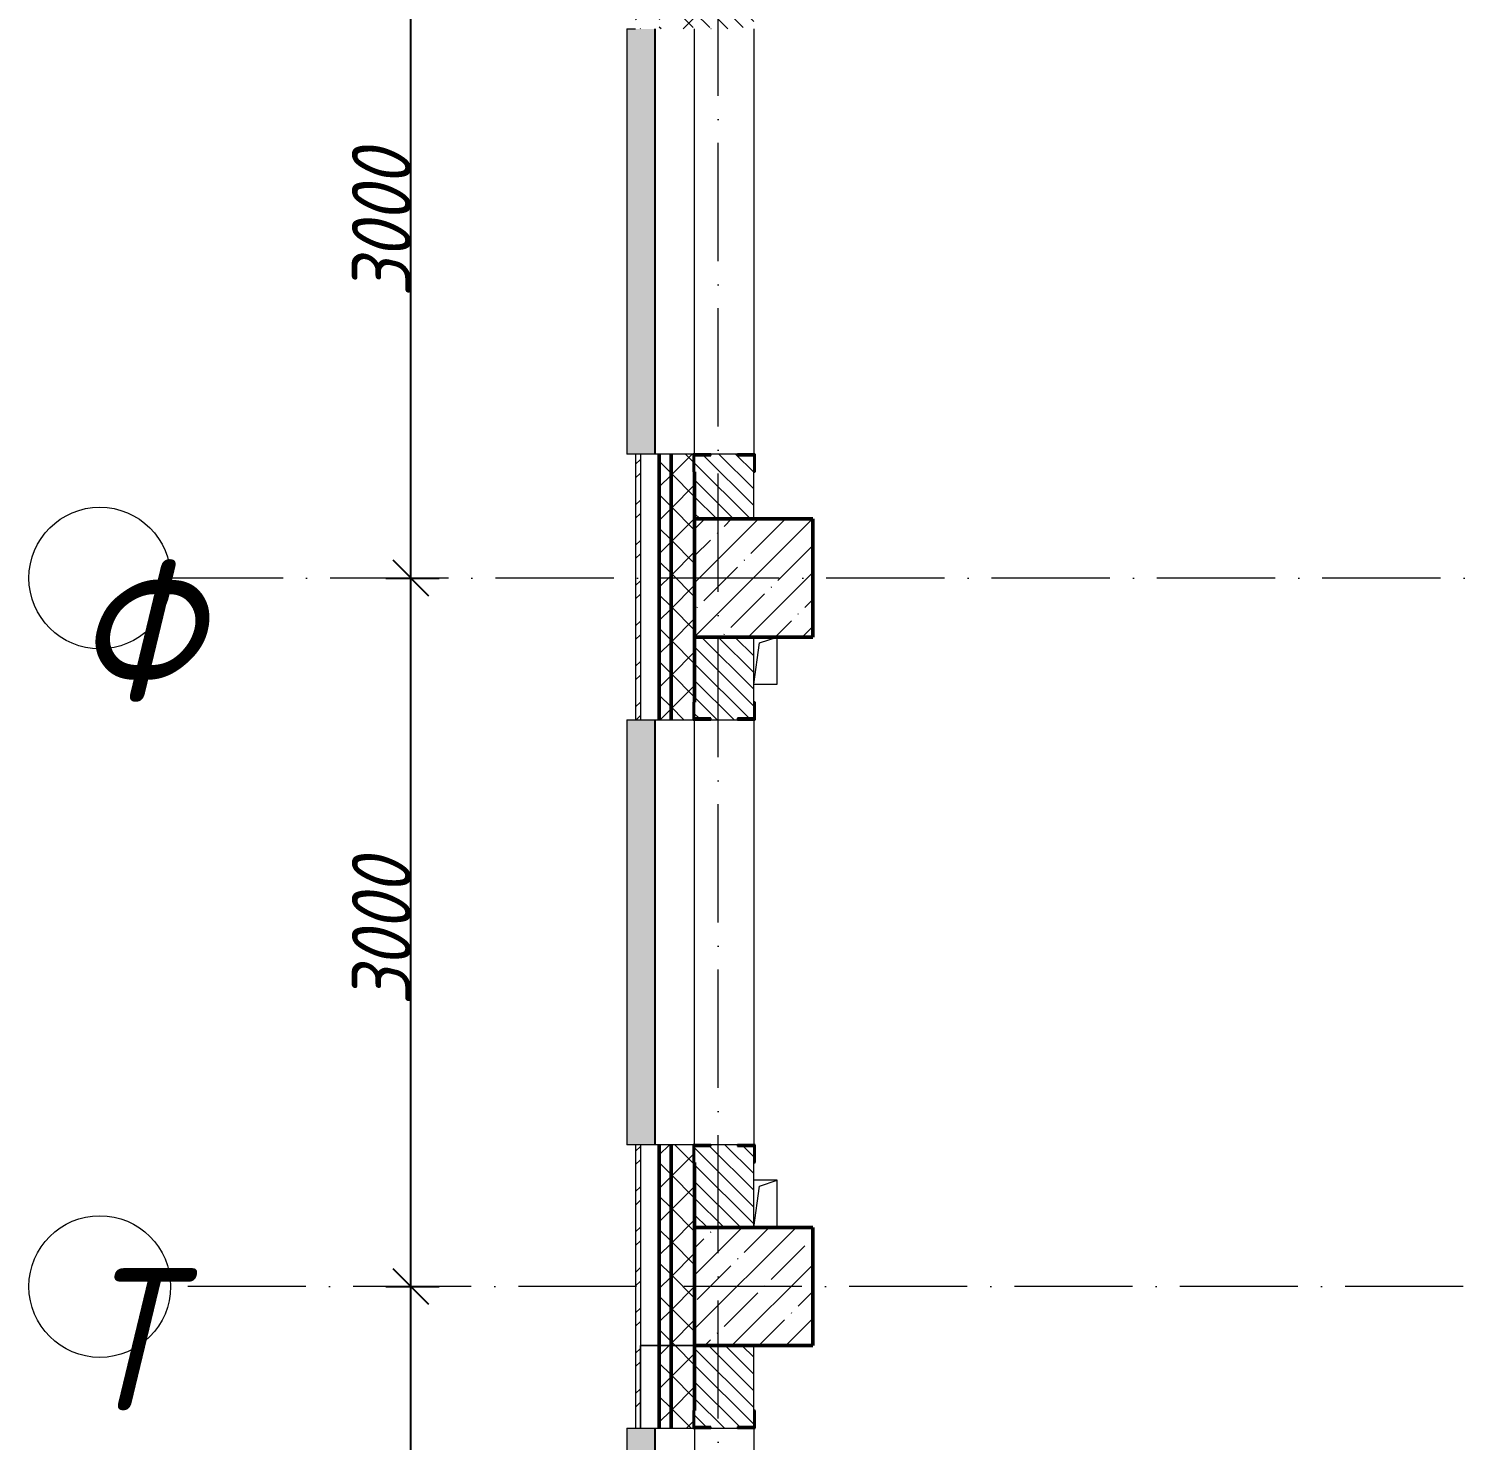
# Model space of a CAD drawing. Header units: millimetres. Extents: x -606178 to 312196, y -19338 to 632709.
# Drawn here: x -145984 to -139856, y 483625 to 489600 of the extents above; entities that cross this region are included whole.
import ezdxf

# ---------------------------------------------------------------- set-up
doc = ezdxf.new("R2010")
doc.units = ezdxf.units.MM
doc.linetypes.add('50_200_ШТРИХ_1Т_ш5_п1_п1_', pattern=[700, 500, -100, 0, -100])
for name, color, linetype, lineweight in [('A-____-____-DIMS', 7, 'Continuous', 9), ('A-GENM-____-MCUT', 7, 'Continuous', 25), ('A-GENM-____-OTLN', 7, 'Continuous', 9), ('A-GENM-____-OTLN-1', 7, 'Continuous', 25), ('A-GLAZ-____-OTLN', 7, 'Continuous', 9), ('A-WALL-____-MCUT-2', 7, 'Continuous', 50), ('A-WALL-____-MCUT-3', 7, 'Continuous', 9), ('A-WALL-____-OTLN', 7, 'Continuous', 9), ('A-WALL-____-PATT-1', 7, 'Continuous', 9), ('A-WALL-FNSH-MCUT-1', 7, 'Continuous', 9), ('S-COLS-____-MCUT', 7, 'Continuous', 50), ('S-COLS-____-OTLN', 7, 'Continuous', 9), ('S-GRID-____-IDEN', 7, 'Continuous', 9), ('S-GRID-____-OTLN-1', 7, '50_200_ШТРИХ_1Т_ш5_п1_п1_', 9)]:
    doc.layers.add(name, color=color, linetype=linetype, lineweight=lineweight)
doc.layers.add('A-GLAZ-____-OTLN-1', color=7, linetype='Continuous', lineweight=9, true_color=0xc0c0c0)
doc.styles.add('ISOCPEUR_I', font='isocpeui.ttf', dxfattribs={"width": 0.9, "height": 2.5})
doc.styles.add('ISOCPEUR_I_9', font='isocpeui.ttf', dxfattribs={"width": 0.9, "height": 250})
doc.dimstyles.new('ISO-2_5_0_9К_БОЛЬШОЙ_ОСИ', dxfattribs={"dimscale": 304.8, "dimtxt": 248.995294, "dimasz": 0.492126, "dimexe": 0.393701, "dimexo": 0, "dimgap": 0, "dimtad": 1, "dimdec": 0, "dimzin": 0, "dimdsep": 46, "dimtxsty": 'ISOCPEUR_I_9', "dimblk1": 'OBLIQUE', "dimblk2": 'OBLIQUE', "dimsah": 1, "dimcen": 0.09, "dimdle": 0.393701, "dimazin": 0, "dimtfac": 1, "dimtdec": 4, "dimtix": 1, "dimtmove": 0, "dimatfit": 3, "dimfxl": 1, "dimtvp": 1, "dimtolj": 1, "dimtzin": 0, "dimarcsym": 2})
pattern_1 = [(135, (-140714.89, 451794.26), (-35.35534, -35.35534), [])]
pattern_2 = [(45, (-140714.89, 451794.26), (-70.71068, 70.71068), []), (135, (-140714.89, 451794.26), (-70.71068, -70.71068), [])]
pattern_3 = [(45, (-140714.89, 451794.26), (-85.5366, 85.5366), []), (45, (-140657.87, 451794.26), (-85.5366, 85.5366), [])]

# ---------------------------------------------------------------- blocks, each defined once
blk = doc.blocks.new('BSC_Колонна _Прямоугольная - 500х500-V41-АР1_План отверстий 3 этажа в осях 1-64_А-ГГ')
at = {"layer": 'S-COLS-____-OTLN'}
h = blk.add_hatch(dxfattribs=at)
h.set_pattern_fill('FP_78', color=256, style=0, pattern_type=2)
h.set_pattern_definition([(45, (2200, -32481.04), (-114.04925, 114.04925), []), (45, (2314.05, -32481.04), (-114.04925, 114.04925), [201.613, -40.323, 3.353, -36.97])])
h.paths.add_polyline_path([(-250, -250), (250, -250), (250, 250), (-250, 250), (-250, 74.1)], flags=0)
at = {"layer": 'S-COLS-____-MCUT'}
for p, q in [((250, 250), (-250, 250)), ((-250, 250), (-250, -250)), ((250, -250), (250, 250)), ((-250, -250), (250, -250))]:
    blk.add_line(p, q, dxfattribs=at)
blk = doc.blocks.new('BSC_Колонна _Прямоугольная - 500х500-V53-АР1_План отверстий 3 этажа в осях 1-64_А-ГГ')
at = {"layer": 'S-COLS-____-OTLN'}
h = blk.add_hatch(dxfattribs=at)
h.set_pattern_fill('FP_90', color=256, style=0, pattern_type=2)
h.set_pattern_definition([(45, (2200, -35481.04), (-114.04925, 114.04925), []), (45, (2314.05, -35481.04), (-114.04925, 114.04925), [201.613, -40.323, 3.353, -36.97])])
h.paths.add_polyline_path([(-250, -250), (250, -250), (250, 250), (-250, 250)], flags=0)
at = {"layer": 'S-COLS-____-MCUT'}
for p, q in [((250, 250), (-250, 250)), ((-250, 250), (-250, -250)), ((250, -250), (250, 250)), ((-250, -250), (250, -250))]:
    blk.add_line(p, q, dxfattribs=at)
blk = doc.blocks.new('Фахверк_СКБ_Уголок - 250_2700-27497298-АР1_План отверстий 3 этажа в осях 1-64_А-ГГ')
at = {"layer": 'A-GENM-____-MCUT'}
for p, q in [((200, 181), (125, 181)), ((125, 181), (125, 106)), ((131, 106), (131, 175)), ((131, 175), (200, 175)), ((200, 175), (200, 181)), ((125, 106), (131, 106)), ((131, -6), (125, -6)), ((125, -6), (125, -81)), ((131, -75), (131, -6)), ((125, -81), (200, -81)), ((200, -75), (131, -75)), ((200, -81), (200, -75))]:
    blk.add_line(p, q, dxfattribs=at)
blk = doc.blocks.new('AR_Отверстие прямоугольное _в плите_ - AR_Отверстие прямоугольное _в плите_-V174-АР1_План отверстий 3 этажа в осях 1-64_А-ГГ')
at = {"layer": 'A-GENM-____-OTLN'}
for p, q in [((-50, -100), (-25, 75)), ((-25, 75), (50, 100)), ((50, -100), (50, 100)), ((-50, -100), (50, -100))]:
    blk.add_line(p, q, dxfattribs=at)
blk = doc.blocks.new('AR_Отверстие прямоугольное _в плите_ - AR_Отверстие прямоугольное _в плите_-V175-АР1_План отверстий 3 этажа в осях 1-64_А-ГГ')
at = {"layer": 'A-GENM-____-OTLN'}
for p, q in [((50, 100), (-50, 100)), ((-50, -100), (-25, 75)), ((-25, 75), (50, 100)), ((50, -100), (50, 100))]:
    blk.add_line(p, q, dxfattribs=at)
blk = doc.blocks.new('Отлив_СКБ - Отлив витража_120_НВФ-V216-АР1_План отверстий 3 этажа в осях 1-64_А-ГГ')
at = {"layer": 'A-GLAZ-____-OTLN-1'}
for points in [[(0, 2), (1800, 2), (1800, 120), (0, 120), (0, 63)], [(0, 0), (1800, 0), (1800, 2), (0, 2)]]:
    blk.add_hatch(color=256, dxfattribs=at).paths.add_polyline_path(points, flags=0)
at = {"layer": 'A-GLAZ-____-OTLN'}
for p, q in [((0, 83), (0, 120)), ((1800, 120), (0, 120)), ((1800, 120), (1800, 83)), ((0, 2), (1800, 2)), ((1800, 0), (0, 0))]:
    blk.add_line(p, q, dxfattribs=at)
blk = doc.blocks.new('Ось сетки - Круг_Ø6_00__ISO-2_5_0_9K_-25732049-АР1_План отверстий 1 этажа в осях 1-64_А-ГГ')
at = {"layer": 'S-GRID-____-IDEN'}
blk.add_circle((0, 0), 3, dxfattribs=at)
blk = doc.blocks.new('_Oblique')
at = {"color": 0, "linetype": 'ByBlock', "lineweight": -2}
blk.add_line((-0.5, -0.5), (0.5, 0.5), dxfattribs=at)
blk = doc.blocks.new('*D5048')
at = {"layer": 'A-____-____-DIMS', "color": 0, "lineweight": -2, "transparency": 16777216}
for p, q in [((-144366.3, 478155.3), (-144366.3, 484395.3)), ((-144472.4, 484275.3), (-144246.3, 484275.3)), ((-144472.4, 478275.3), (-144246.3, 478275.3))]:
    blk.add_line(p, q, dxfattribs=at)
at = {"layer": 'Defpoints', "color": 0, "transparency": 16777216}
for p in [(-144472.4, 484275.3), (-144366.3, 484275.3), (-144472.4, 478275.3)]:
    blk.add_point(p, dxfattribs=at)
at = {"layer": 'A-____-____-DIMS', "color": 0, "lineweight": -2, "transparency": 16777216, "xscale": 150, "yscale": 150, "zscale": 150}
for p, rotation in [((-144366.3, 484275.3), 90), ((-144366.3, 478275.3), 270)]:
    blk.add_blockref('_Oblique', p, dxfattribs=dict(at, rotation=rotation))
at = {"layer": 'A-____-____-DIMS', "color": 0, "transparency": 16777216, "insert": (-144491.3, 481275.3), "char_height": 250, "width": 758.478, "attachment_point": 5, "rotation": 90, "style": 'ISOCPEUR_I_9'}
blk.add_mtext('\\A1;6000', dxfattribs=at)
blk = doc.blocks.new('*D5049')
at = {"layer": 'A-____-____-DIMS', "color": 0, "lineweight": -2, "transparency": 16777216}
for p, q in [((-144366.3, 484155.3), (-144366.3, 487395.3)), ((-144472.4, 487275.3), (-144246.3, 487275.3)), ((-144472.4, 484275.3), (-144246.3, 484275.3))]:
    blk.add_line(p, q, dxfattribs=at)
at = {"layer": 'Defpoints', "color": 0, "transparency": 16777216}
for p in [(-144472.4, 487275.3), (-144366.3, 487275.3), (-144472.4, 484275.3)]:
    blk.add_point(p, dxfattribs=at)
at = {"layer": 'A-____-____-DIMS', "color": 0, "lineweight": -2, "transparency": 16777216, "xscale": 150, "yscale": 150, "zscale": 150}
for p, rotation in [((-144366.3, 487275.3), 90), ((-144366.3, 484275.3), 270)]:
    blk.add_blockref('_Oblique', p, dxfattribs=dict(at, rotation=rotation))
at = {"layer": 'A-____-____-DIMS', "color": 0, "transparency": 16777216, "insert": (-144491.3, 485775.3), "char_height": 250, "width": 758.478, "attachment_point": 5, "rotation": 90, "style": 'ISOCPEUR_I_9'}
blk.add_mtext('\\A1;3000', dxfattribs=at)
blk = doc.blocks.new('*D5050')
at = {"layer": 'A-____-____-DIMS', "color": 0, "lineweight": -2, "transparency": 16777216}
for p, q in [((-144366.3, 487155.3), (-144366.3, 490395.3)), ((-144472.4, 490275.3), (-144246.3, 490275.3)), ((-144472.4, 487275.3), (-144246.3, 487275.3))]:
    blk.add_line(p, q, dxfattribs=at)
at = {"layer": 'Defpoints', "color": 0, "transparency": 16777216}
for p in [(-144472.4, 490275.3), (-144366.3, 490275.3), (-144472.4, 487275.3)]:
    blk.add_point(p, dxfattribs=at)
at = {"layer": 'A-____-____-DIMS', "color": 0, "lineweight": -2, "transparency": 16777216, "xscale": 150, "yscale": 150, "zscale": 150}
for p, rotation in [((-144366.3, 490275.3), 90), ((-144366.3, 487275.3), 270)]:
    blk.add_blockref('_Oblique', p, dxfattribs=dict(at, rotation=rotation))
at = {"layer": 'A-____-____-DIMS', "color": 0, "transparency": 16777216, "insert": (-144491.3, 488775.3), "char_height": 250, "width": 758.478, "attachment_point": 5, "rotation": 90, "style": 'ISOCPEUR_I_9'}
blk.add_mtext('\\A1;3000', dxfattribs=at)

msp = doc.modelspace()

# ---------------------------------------------------------------- hatches: boundary and pattern name
at = {"layer": 'A-WALL-____-PATT-1'}
h = msp.add_hatch(dxfattribs=at)
h.set_pattern_fill('FP_3', color=256, style=0, pattern_type=2)
h.set_pattern_definition(pattern_3)
h.paths.add_polyline_path([(-143394.891, 483855.3011), (-143394.891, 484875.3011), (-143414.891, 484875.3011), (-143414.891, 483855.3011)], flags=0)
h.paths.add_polyline_path([(-143414.891, 486675.3011), (-143394.891, 486675.3011), (-143394.891, 487800.3011), (-143414.891, 487800.3011), (-143414.891, 486929.5275)], flags=0)
h.paths.add_polyline_path([(-143394.891, 489600.3011), (-143394.891, 490725.3011), (-143414.891, 490725.3011), (-143414.891, 489600.3011)], flags=0)
h.paths.add_polyline_path([(-143394.891, 492525.3011), (-143394.891, 493725.3011), (-143414.891, 493725.3011), (-143414.891, 492525.3011)], flags=0)
h.paths.add_polyline_path([(-143394.891, 495525.3011), (-143394.891, 496725.3011), (-143414.891, 496725.3011), (-143414.891, 495525.3011)], flags=0)
h.paths.add_polyline_path([(-143394.891, 498525.3011), (-143394.891, 499775.3011), (-143414.891, 499775.3011), (-143414.891, 498525.3011)], flags=0)
h = msp.add_hatch(dxfattribs=at)
h.set_pattern_fill('FP_1', color=256, style=0, pattern_type=2)
h.set_pattern_definition(pattern_2)
h.paths.add_polyline_path([(-143264.891, 484025.3011), (-143264.891, 484875.3011), (-143314.891, 484875.3011), (-143314.891, 484025.3011)], flags=0)
h.paths.add_polyline_path([(-143314.891, 486675.3011), (-143264.891, 486675.3011), (-143264.891, 487800.3011), (-143314.891, 487800.3011), (-143314.891, 486929.5275)], flags=0)
h.paths.add_polyline_path([(-143264.891, 489600.3011), (-143264.891, 490725.3011), (-143314.891, 490725.3011), (-143314.891, 489600.3011)], flags=0)
h.paths.add_polyline_path([(-143314.891, 492525.3011), (-143264.891, 492525.3011), (-143264.891, 493725.3011), (-143314.891, 493725.3011)], flags=0)
h.paths.add_polyline_path([(-143264.891, 495525.3011), (-143264.891, 496725.3011), (-143314.891, 496725.3011), (-143314.891, 495525.3011)], flags=0)
h.paths.add_polyline_path([(-143264.891, 498525.3011), (-143264.891, 499675.3011), (-143314.891, 499675.3011), (-143314.891, 498525.3011)], flags=0)
h = msp.add_hatch(dxfattribs=at)
h.set_pattern_fill('FP_1', color=256, style=0, pattern_type=2)
h.set_pattern_definition(pattern_2)
h.paths.add_polyline_path([(-143164.891, 484025.3011), (-143164.891, 484800.3011), (-143170.891, 484800.3011), (-143170.891, 484875.3011), (-143264.891, 484875.3011), (-143264.891, 484025.3011)], flags=0)
h.paths.add_polyline_path([(-143264.891, 486675.3011), (-143170.891, 486675.3011), (-143170.891, 486750.3011), (-143164.891, 486750.3011), (-143164.891, 487725.3011), (-143170.891, 487725.3011), (-143170.891, 487800.3011), (-143264.891, 487800.3011), (-143264.891, 486929.5275)], flags=0)
h.paths.add_polyline_path([(-143264.891, 489600.3011), (-143170.891, 489600.3011), (-143170.891, 489675.3011), (-143164.891, 489675.3011), (-143164.891, 490650.3011), (-143170.891, 490650.3011), (-143170.891, 490725.3011), (-143264.891, 490725.3011), (-143264.891, 489606.3011)], flags=0)
h.paths.add_polyline_path([(-143264.891, 492525.3011), (-143170.891, 492525.3011), (-143170.891, 492600.3011), (-143164.891, 492600.3011), (-143164.891, 493650.3011), (-143170.891, 493650.3011), (-143170.891, 493725.3011), (-143264.891, 493725.3011), (-143264.891, 492531.3011)], flags=0)
h.paths.add_polyline_path([(-143264.891, 495525.3011), (-143164.891, 495525.3011), (-143164.891, 496650.3011), (-143170.891, 496650.3011), (-143170.891, 496725.3011), (-143264.891, 496725.3011), (-143264.891, 495529.8312)], flags=0)
h.paths.add_polyline_path([(-143264.891, 498525.3011), (-143170.891, 498525.3011), (-143170.891, 498600.3011), (-143164.891, 498600.3011), (-143164.891, 499625.3011), (-143264.891, 499625.3011), (-143264.891, 498969.9528)], flags=0)
h = msp.add_hatch(dxfattribs=at)
h.set_pattern_fill('FP_6', color=256, style=0, pattern_type=2)
h.set_pattern_definition(pattern_1)
h.paths.add_polyline_path([(-143164.5755, 487525.3011), (-142914.891, 487525.3011), (-142914.891, 487794.3011), (-142983.891, 487794.3011), (-142983.891, 487800.3011), (-143095.891, 487800.3011), (-143095.891, 487794.3011), (-143164.891, 487794.3011), (-143164.891, 487525.3011)], flags=0)
h.paths.add_polyline_path([(-142983.891, 489600.3011), (-142983.891, 489606.3011), (-142914.891, 489606.3011), (-142914.891, 490024.9536), (-143164.891, 490024.9536), (-143164.891, 489606.3011), (-143095.891, 489606.3011), (-143095.891, 489600.3011)], flags=0)
h = msp.add_hatch(dxfattribs=at)
h.set_pattern_fill('FP_6', color=256, style=0, pattern_type=2)
h.set_pattern_definition(pattern_1)
h.paths.add_polyline_path([(-143164.891, 484525.3011), (-142914.891, 484525.3011), (-142914.891, 484869.3011), (-142983.891, 484869.3011), (-142983.891, 484875.3011), (-143095.891, 484875.3011), (-143095.891, 484869.3011), (-143164.891, 484869.3011), (-143164.891, 484619.3011)], flags=0)
h.paths.add_polyline_path([(-142983.891, 486675.3011), (-142983.891, 486681.3011), (-142914.891, 486681.3011), (-142914.891, 487025.3011), (-143164.891, 487025.3011), (-143164.891, 486681.3011), (-143095.891, 486681.3011), (-143095.891, 486675.3011)], flags=0)
h = msp.add_hatch(dxfattribs=at)
h.set_pattern_fill('FP_1', color=256, style=0, pattern_type=2)
h.set_pattern_definition(pattern_2)
h.paths.add_polyline_path([(-143264.891, 480675.3011), (-143264.891, 481875.3011), (-143314.891, 481875.3011), (-143314.891, 480675.3011)], flags=0)
h.paths.add_polyline_path([(-143314.891, 483675.3011), (-143264.891, 483675.3011), (-143264.891, 484025.3011), (-143314.891, 484025.3011)], flags=0)
h = msp.add_hatch(dxfattribs=at)
h.set_pattern_fill('FP_1', color=256, style=0, pattern_type=2)
h.set_pattern_definition(pattern_2)
h.paths.add_polyline_path([(-143264.891, 480675.3011), (-143170.891, 480675.3011), (-143170.891, 480750.3011), (-143164.891, 480750.3011), (-143164.891, 481800.3011), (-143170.891, 481800.3011), (-143170.891, 481875.3011), (-143264.891, 481875.3011), (-143264.891, 480681.3011)], flags=0)
h.paths.add_polyline_path([(-143264.891, 483675.3011), (-143170.891, 483675.3011), (-143170.891, 483750.3011), (-143164.891, 483750.3011), (-143164.891, 484025.3011), (-143264.891, 484025.3011), (-143264.891, 483681.3011)], flags=0)
h = msp.add_hatch(dxfattribs=at)
h.set_pattern_fill('FP_6', color=256, style=0, pattern_type=2)
h.set_pattern_definition(pattern_1)
h.paths.add_polyline_path([(-142983.891, 475525.3011), (-142914.891, 475525.3011), (-142914.891, 475869.3011), (-142983.891, 475869.3011), (-142983.891, 475875.3011), (-143095.891, 475875.3011), (-143095.891, 475869.3011), (-143164.891, 475869.3011), (-143164.891, 475525.3011), (-143095.891, 475525.3011)], flags=0)
h.paths.add_polyline_path([(-142983.891, 480675.3011), (-142983.891, 480681.3011), (-142914.891, 480681.3011), (-142914.891, 481869.3011), (-142983.891, 481869.3011), (-142983.891, 481875.3011), (-143095.891, 481875.3011), (-143095.891, 481869.3011), (-143164.891, 481869.3011), (-143164.891, 480681.3011), (-143095.891, 480681.3011), (-143095.891, 480675.3011)], flags=0)
h.paths.add_polyline_path([(-142983.891, 483675.3011), (-142983.891, 483681.3011), (-142914.891, 483681.3011), (-142914.891, 484025.3011), (-143164.891, 484025.3011), (-143164.891, 483681.3011), (-143095.891, 483681.3011), (-143095.891, 483675.3011)], flags=0)
h = msp.add_hatch(dxfattribs=at)
h.set_pattern_fill('FP_3', color=256, style=0, pattern_type=2)
h.set_pattern_definition(pattern_3)
h.paths.add_polyline_path([(-143414.891, 480675.3011), (-143394.891, 480675.3011), (-143394.891, 481875.3011), (-143414.891, 481875.3011)], flags=0)
h.paths.add_polyline_path([(-143394.891, 483675.3011), (-143394.891, 483855.3011), (-143414.891, 483855.3011), (-143414.891, 483675.3011)], flags=0)

# ---------------------------------------------------------------- linework, layer by layer
at = {"layer": 'A-WALL-____-MCUT-2'}
for p, q in [((-143314.891, 486675.3011), (-143314.891, 487800.3011)), ((-143264.891, 486675.3011), (-143264.891, 487800.3011)), ((-143164.891, 487725.3011), (-143164.891, 487525.3011)), ((-143164.891, 487025.3011), (-143164.891, 486750.3011)), ((-143314.891, 484025.3011), (-143314.891, 484875.3011)), ((-143264.891, 484025.3011), (-143264.891, 484875.3011)), ((-143164.891, 484800.3011), (-143164.891, 484525.3011)), ((-143314.891, 483675.3011), (-143314.891, 484025.3011)), ((-143264.891, 483675.3011), (-143264.891, 484025.3011)), ((-143164.891, 484025.3011), (-143164.891, 483750.3011)), ((-143164.891, 483750.3011), (-143164.891, 484025.3011))]:
    msp.add_line(p, q, dxfattribs=at)
at = {"layer": 'A-WALL-____-MCUT-3'}
for p, q in [((-143170.891, 487800.3011), (-143394.891, 487800.3011)), ((-143394.891, 487800.3011), (-143394.891, 486675.3011)), ((-142983.891, 487800.3011), (-143095.891, 487800.3011)), ((-142914.891, 487525.3011), (-142914.891, 487725.3011)), ((-142914.891, 486750.3011), (-142914.891, 487025.3011)), ((-143394.891, 486675.3011), (-143170.891, 486675.3011)), ((-143095.891, 486675.3011), (-142983.891, 486675.3011)), ((-143170.891, 484875.3011), (-143394.891, 484875.3011)), ((-143394.891, 484875.3011), (-143394.891, 484025.3011)), ((-142983.891, 484875.3011), (-143095.891, 484875.3011)), ((-142914.891, 484525.3011), (-142914.891, 484800.3011)), ((-143394.891, 484025.3011), (-143164.891, 484025.3011)), ((-143164.891, 484025.3011), (-143394.891, 484025.3011)), ((-143394.891, 484025.3011), (-143394.891, 483675.3011)), ((-142914.891, 483750.3011), (-142914.891, 484025.3011)), ((-143394.891, 483675.3011), (-143394.891, 483855.3011)), ((-143394.891, 483675.3011), (-143170.891, 483675.3011)), ((-143095.891, 483675.3011), (-142983.891, 483675.3011))]:
    msp.add_line(p, q, dxfattribs=at)
at = {"layer": 'A-WALL-____-OTLN'}
for p, q in [((-143164.891, 487800.3011), (-143164.891, 489600.3011)), ((-142914.891, 489600.3011), (-142914.891, 487800.3011)), ((-143164.891, 484875.3011), (-143164.891, 486675.3011)), ((-142914.891, 486675.3011), (-142914.891, 484875.3011)), ((-143164.891, 483675.3011), (-143164.891, 481875.3011)), ((-142914.891, 483675.3011), (-142914.891, 481875.3011))]:
    msp.add_line(p, q, dxfattribs=at)
at = {"layer": 'A-WALL-FNSH-MCUT-1'}
for p, q in [((-143414.891, 487800.3011), (-143414.891, 486675.3011)), ((-143394.891, 487800.3011), (-143414.891, 487800.3011)), ((-143414.891, 486675.3011), (-143394.891, 486675.3011)), ((-143414.891, 484875.3011), (-143414.891, 483855.3011)), ((-143394.891, 484875.3011), (-143414.891, 484875.3011)), ((-143394.891, 483855.3011), (-143394.891, 484025.3011)), ((-143414.891, 483855.3011), (-143414.891, 483675.3011)), ((-143414.891, 483675.3011), (-143394.891, 483675.3011))]:
    msp.add_line(p, q, dxfattribs=at)
at = {"layer": 'S-GRID-____-OTLN-1'}
for p, q in [((-143064.891, 447311.6528), (-143064.891, 501675.2188)), ((-134406.4051, 487275.3011), (-145383.6612, 487275.3011)), ((-114007.1518, 484275.3011), (-145383.6612, 484275.3011))]:
    msp.add_line(p, q, dxfattribs=at)

# ---------------------------------------------------------------- block references
at = {"layer": 'A-GENM-____-OTLN'}
for name, p in [('AR_Отверстие прямоугольное _в плите_ - AR_Отверстие прямоугольное _в плите_-V174-АР1_План отверстий 3 этажа в осях 1-64_А-ГГ', (-142864.891, 486925.3011)), ('AR_Отверстие прямоугольное _в плите_ - AR_Отверстие прямоугольное _в плите_-V175-АР1_План отверстий 3 этажа в осях 1-64_А-ГГ', (-142864.891, 484625.3011))]:
    msp.add_blockref(name, p, dxfattribs=at)
at = {"layer": 'A-GENM-____-OTLN-1'}
for p, rotation in [((-143089.891, 487925.3011), 269.9999999999999), ((-142989.891, 486550.3011), 89.99999999999991), ((-143089.891, 485000.3011), 269.9999999999999), ((-142989.891, 483550.3011), 89.99999999999991)]:
    msp.add_blockref('Фахверк_СКБ_Уголок - 250_2700-27497298-АР1_План отверстий 3 этажа в осях 1-64_А-ГГ', p, dxfattribs=dict(at, rotation=rotation))
at = {"layer": 'A-GLAZ-____-OTLN', "rotation": 90}
for p in [(-143331.891, 487800.3011), (-143331.891, 484875.3011), (-143331.891, 481875.3011)]:
    msp.add_blockref('Отлив_СКБ - Отлив витража_120_НВФ-V216-АР1_План отверстий 3 этажа в осях 1-64_А-ГГ', p, dxfattribs=at)
at = {"layer": 'S-COLS-____-OTLN'}
for name, p in [('BSC_Колонна _Прямоугольная - 500х500-V53-АР1_План отверстий 3 этажа в осях 1-64_А-ГГ', (-142914.891, 487275.3011)), ('BSC_Колонна _Прямоугольная - 500х500-V41-АР1_План отверстий 3 этажа в осях 1-64_А-ГГ', (-142914.891, 484275.3011))]:
    msp.add_blockref(name, p, dxfattribs=at)
at = {"layer": 'S-GRID-____-IDEN', "xscale": 99.99999999999993, "yscale": 99.99999999999993, "zscale": 99.99999999999993, "rotation": 89.9999999999998}
for p in [(-145683.6612, 487275.3011), (-145683.6612, 484275.3011)]:
    msp.add_blockref('Ось сетки - Круг_Ø6_00__ISO-2_5_0_9K_-25732049-АР1_План отверстий 1 этажа в осях 1-64_А-ГГ', p, dxfattribs=at)

# ---------------------------------------------------------------- texts
at = {"layer": 'S-GRID-____-IDEN', "char_height": 600, "attachment_point": 1, "style": 'ISOCPEUR_I'}
for s, insert, width in [('\\fISOCPEUR|b0|i1|c204|p34|;\\W.9;Ф', (-145800.3316, 487351.377), 281.392312), ('\\fISOCPEUR|b0|i1|c204|p34|;\\W.9;Т', (-145776.4816, 484351.377), 223.670812)]:
    msp.add_mtext(s, dxfattribs=dict(at, insert=insert, width=width))

# ---------------------------------------------------------------- dimensions: what is measured, and where the dimension line sits
at = {"layer": 'A-____-____-DIMS'}
for base, p1, p2, override, picture, middle in [((-144366.2866, 490275.3011), (-144472.3526, 487275.3011), (-144472.3526, 490275.3011), {"dimpost": '<>', "dimfxl": 3000}, '*D5050', (-144491.2866, 488775.3011)), ((-144366.2866, 487275.3011), (-144472.3526, 484275.3011), (-144472.3526, 487275.3011), {"dimpost": '<>', "dimfxl": 3000}, '*D5049', (-144491.2866, 485775.3011)), ((-144366.2866, 484275.3011), (-144472.3526, 478275.3011), (-144472.3526, 484275.3011), {"dimpost": '<>', "dimfxl": 6000}, '*D5048', (-144491.2866, 481275.3011))]:
    dim = msp.add_linear_dim(base=base, p1=p1, p2=p2, angle=90, dimstyle='ISO-2_5_0_9К_БОЛЬШОЙ_ОСИ', override=override, dxfattribs=at)
    dim.commit()
    dim.dimension.update_dxf_attribs({"geometry": picture, "text_midpoint": middle})

doc.saveas('drawing.dxf')
